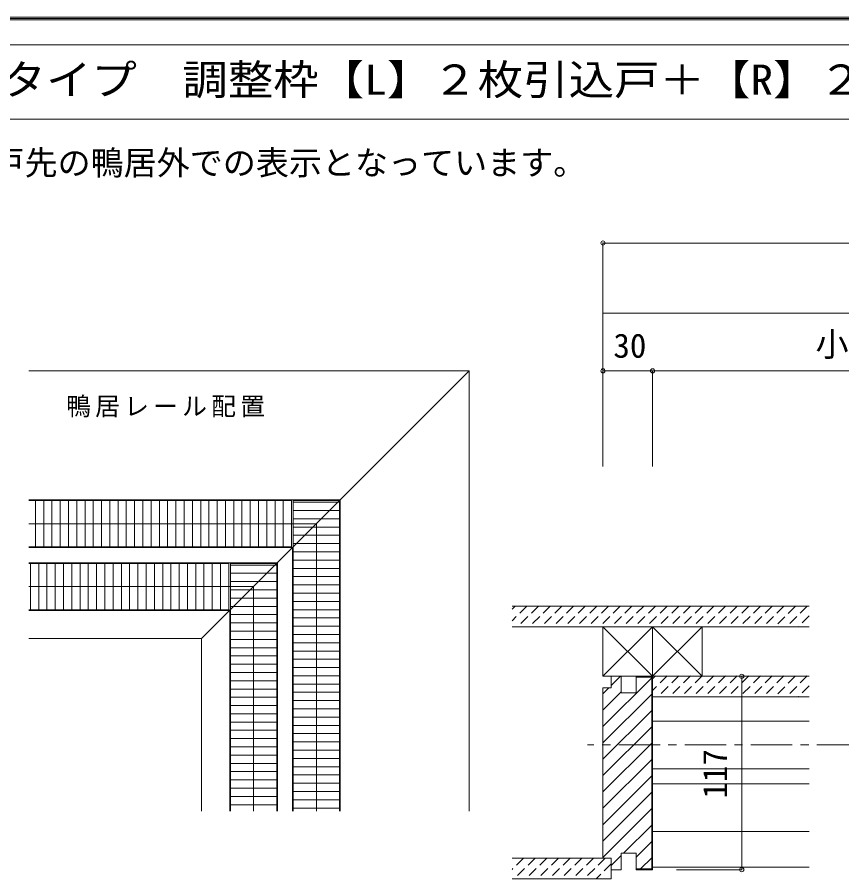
# Model space of a CAD drawing. Units: millimetres, scale not verified. Extents: x -957 to 993, y -689 to 708.
# Drawn here: x -697 to -198, y 186 to 708 of the extents above; entities that cross this region are included whole.
import ezdxf
from ezdxf.enums import TextEntityAlignment as Align

# ---------------------------------------------------------------- set-up
doc = ezdxf.new("R2010")
doc.units = ezdxf.units.MM
doc.header["$LTSCALE"] = 5
doc.header["$PDMODE"] = 32
doc.header["$PDSIZE"] = 2.5
for name, pattern in [('CHAIN1', [8, 5, -1, 1, -1]), ('DASHED1', [1.8, 1.2, -0.6]), ('DASHED2', [3, 2, -1])]:
    doc.linetypes.add(name, pattern=pattern)
for name, color, linetype, lineweight in [('0-A_文字', 7, 'Continuous', 9), ('0-B_寸法', 7, 'Continuous', 9), ('F-1_枠', 6, 'Continuous', 9)]:
    doc.layers.add(name, color=color, linetype=linetype, lineweight=lineweight)
doc.styles.add('ＭＳ ゴシック', font='')
doc.styles.get('ＭＳ ゴシック').set_extended_font_data('MS Gothic')

msp = doc.modelspace()

# ---------------------------------------------------------------- linework, layer by layer
at = {"layer": '0-B_寸法'}
for p, q in [((-936.448, 645.897), (-69.048, 645.897)), ((-423.704, 493.626), (-690.204, 493.626)), ((-585.704, 331.626), (-423.704, 493.626)), ((-423.704, 227.126), (-423.704, 493.626)), ((-501.804, 415.526), (-690.204, 415.526)), ((-531.204, 415.126), (-690.204, 415.126)), ((-686.204, 415.126), (-686.204, 387.126)), ((-681.204, 415.126), (-681.204, 387.126)), ((-676.204, 415.126), (-676.204, 387.126)), ((-671.204, 415.126), (-671.204, 387.126)), ((-666.204, 415.126), (-666.204, 387.126)), ((-661.204, 415.126), (-661.204, 387.126)), ((-656.204, 415.126), (-656.204, 387.126)), ((-651.204, 415.126), (-651.204, 387.126)), ((-646.204, 415.126), (-646.204, 387.126)), ((-641.204, 415.126), (-641.204, 387.126)), ((-636.204, 415.126), (-636.204, 387.126)), ((-631.204, 415.126), (-631.204, 387.126)), ((-626.204, 415.126), (-626.204, 387.126)), ((-621.204, 415.126), (-621.204, 387.126)), ((-616.204, 415.126), (-616.204, 387.126)), ((-611.204, 415.126), (-611.204, 387.126)), ((-606.204, 415.126), (-606.204, 387.126)), ((-601.204, 415.126), (-601.204, 387.126)), ((-596.204, 415.126), (-596.204, 387.126)), ((-591.204, 415.126), (-591.204, 387.126)), ((-586.204, 415.126), (-586.204, 387.126)), ((-581.204, 415.126), (-581.204, 387.126)), ((-576.204, 415.126), (-576.204, 387.126)), ((-571.204, 415.126), (-571.204, 387.126)), ((-566.204, 415.126), (-566.204, 387.126)), ((-561.204, 415.126), (-561.204, 387.126)), ((-556.204, 415.126), (-556.204, 387.126)), ((-551.204, 415.126), (-551.204, 387.126)), ((-546.204, 415.126), (-546.204, 387.126)), ((-541.204, 415.126), (-541.204, 387.126)), ((-536.204, 415.126), (-536.204, 387.126)), ((-531.204, 415.126), (-531.204, 387.126)), ((-530.204, 415.126), (-502.204, 415.126)), ((-530.204, 415.126), (-530.204, 227.126)), ((-530.204, 414.126), (-502.204, 414.126)), ((-502.204, 415.126), (-502.204, 227.126)), ((-501.804, 415.526), (-501.804, 227.126)), ((-530.204, 409.126), (-502.204, 409.126)), ((-530.204, 404.126), (-502.204, 404.126)), ((-516.204, 401.126), (-690.204, 401.126)), ((-530.204, 399.126), (-502.204, 399.126)), ((-516.204, 401.126), (-516.204, 227.126)), ((-530.204, 394.126), (-502.204, 394.126)), ((-531.204, 387.126), (-690.204, 387.126)), ((-530.604, 386.726), (-690.204, 386.726)), ((-597.204, 387.126), (-559.204, 387.126)), ((-530.604, 386.726), (-530.604, 227.126)), ((-530.204, 389.126), (-502.204, 389.126)), ((-502.204, 348.126), (-502.204, 386.126)), ((-530.204, 384.126), (-502.204, 384.126)), ((-539.804, 377.526), (-690.204, 377.526)), ((-569.204, 377.126), (-690.204, 377.126)), ((-689.204, 377.126), (-689.204, 349.126)), ((-684.204, 377.126), (-684.204, 349.126)), ((-679.204, 377.126), (-679.204, 349.126)), ((-674.204, 377.126), (-674.204, 349.126)), ((-669.204, 377.126), (-669.204, 349.126)), ((-664.204, 377.126), (-664.204, 349.126)), ((-659.204, 377.126), (-659.204, 349.126)), ((-654.204, 377.126), (-654.204, 349.126)), ((-649.204, 377.126), (-649.204, 349.126)), ((-644.204, 377.126), (-644.204, 349.126)), ((-639.204, 377.126), (-639.204, 349.126)), ((-634.204, 377.126), (-634.204, 349.126)), ((-629.204, 377.126), (-629.204, 349.126)), ((-624.204, 377.126), (-624.204, 349.126)), ((-619.204, 377.126), (-619.204, 349.126)), ((-614.204, 377.126), (-614.204, 349.126)), ((-609.204, 377.126), (-609.204, 349.126)), ((-604.204, 377.126), (-604.204, 349.126)), ((-599.204, 377.126), (-599.204, 349.126)), ((-594.204, 377.126), (-594.204, 349.126)), ((-589.204, 377.126), (-589.204, 349.126)), ((-584.204, 377.126), (-584.204, 349.126)), ((-579.204, 377.126), (-579.204, 349.126)), ((-574.204, 377.126), (-574.204, 349.126)), ((-569.204, 377.126), (-569.204, 349.126)), ((-568.204, 377.126), (-540.204, 377.126)), ((-568.204, 377.126), (-568.204, 227.126)), ((-568.204, 376.126), (-540.204, 376.126)), ((-540.204, 377.126), (-540.204, 227.126)), ((-539.804, 377.526), (-539.804, 227.126)), ((-530.204, 379.126), (-502.204, 379.126)), ((-568.204, 371.126), (-540.204, 371.126)), ((-530.204, 374.126), (-502.204, 374.126)), ((-568.204, 366.126), (-540.204, 366.126)), ((-530.204, 369.126), (-502.204, 369.126)), ((-554.204, 363.126), (-690.204, 363.126)), ((-568.204, 361.126), (-540.204, 361.126)), ((-554.204, 363.126), (-554.204, 227.126)), ((-530.204, 364.126), (-502.204, 364.126)), ((-568.204, 356.126), (-540.204, 356.126)), ((-530.204, 359.126), (-502.204, 359.126)), ((-568.204, 351.126), (-540.204, 351.126)), ((-530.204, 354.126), (-502.204, 354.126)), ((-397.751, 351.31), (-218.047, 351.31)), ((-569.204, 349.126), (-690.204, 349.126)), ((-568.604, 348.726), (-690.204, 348.726)), ((-635.204, 349.126), (-597.204, 349.126)), ((-568.604, 348.726), (-568.604, 227.126)), ((-568.204, 346.126), (-540.204, 346.126)), ((-540.204, 310.126), (-540.204, 348.126)), ((-530.204, 349.126), (-502.204, 349.126)), ((-530.204, 344.126), (-502.204, 344.126)), ((-568.204, 341.126), (-540.204, 341.126)), ((-530.204, 339.126), (-502.204, 339.126)), ((-568.204, 336.126), (-540.204, 336.126)), ((-530.204, 334.126), (-502.204, 334.126)), ((-397.751, 338.81), (-218.047, 338.81)), ((-342.751, 338.81), (-342.751, 308.81)), ((-342.751, 338.81), (-312.751, 308.81)), ((-312.751, 338.81), (-342.751, 308.81)), ((-282.751, 338.81), (-312.751, 308.81)), ((-312.751, 338.81), (-282.751, 308.81)), ((-282.751, 338.81), (-282.751, 308.81)), ((-585.704, 331.626), (-690.204, 331.626)), ((-585.704, 331.626), (-585.704, 227.126)), ((-568.204, 331.126), (-540.204, 331.126)), ((-530.204, 329.126), (-502.204, 329.126)), ((-568.204, 326.126), (-540.204, 326.126)), ((-530.204, 324.126), (-502.204, 324.126)), ((-568.204, 321.126), (-540.204, 321.126)), ((-530.204, 319.126), (-502.204, 319.126)), ((-568.204, 316.126), (-540.204, 316.126)), ((-530.204, 314.126), (-502.204, 314.126)), ((-568.204, 311.126), (-540.204, 311.126)), ((-530.204, 309.126), (-502.204, 309.126)), ((-313.251, 307.927), (-342.751, 278.427)), ((-337.751, 301.81), (-337.751, 308.81)), ((-331.751, 308.81), (-337.751, 308.81)), ((-332.167, 308.81), (-337.751, 303.226)), ((-331.751, 308.81), (-331.751, 298.81)), ((-322.751, 308.81), (-312.751, 308.81)), ((-322.751, 298.81), (-322.751, 308.81)), ((-322.751, 308.31), (-313.251, 308.31)), ((-313.251, 192.31), (-313.251, 308.31)), ((-312.751, 191.81), (-312.751, 308.81)), ((-312.751, 308.81), (-218.047, 308.81)), ((-258.759, 308.81), (-298.278, 308.81)), ((-258.759, 308.81), (-258.759, 191.81)), ((-568.204, 306.126), (-540.204, 306.126)), ((-530.204, 304.126), (-502.204, 304.126)), ((-568.204, 301.126), (-540.204, 301.126)), ((-530.204, 299.126), (-502.204, 299.126)), ((-337.751, 301.81), (-342.751, 301.81)), ((-342.751, 198.81), (-342.751, 301.81)), ((-339.167, 301.81), (-342.751, 298.226)), ((-331.751, 299.326), (-342.751, 288.326)), ((-313.251, 298.027), (-342.751, 268.527)), ((-322.751, 298.81), (-331.751, 298.81)), ((-568.204, 296.126), (-540.204, 296.126)), ((-530.204, 294.126), (-502.204, 294.126)), ((-312.751, 296.31), (-218.047, 296.31)), ((-568.204, 291.126), (-540.204, 291.126)), ((-530.204, 289.126), (-502.204, 289.126)), ((-313.251, 288.128), (-342.751, 258.628)), ((-568.204, 286.126), (-540.204, 286.126)), ((-530.204, 284.126), (-502.204, 284.126)), ((-218.047, 281.71), (-312.751, 281.71)), ((-568.204, 281.126), (-540.204, 281.126)), ((-530.204, 279.126), (-502.204, 279.126)), ((-313.251, 278.228), (-342.751, 248.728)), ((-568.204, 276.126), (-540.204, 276.126)), ((-568.204, 271.126), (-540.204, 271.126)), ((-530.204, 274.126), (-502.204, 274.126)), ((-568.204, 266.126), (-540.204, 266.126)), ((-530.204, 269.126), (-502.204, 269.126)), ((-313.251, 268.329), (-342.751, 238.829)), ((-568.204, 261.126), (-540.204, 261.126)), ((-530.204, 264.126), (-502.204, 264.126)), ((-568.204, 256.126), (-540.204, 256.126)), ((-530.204, 259.126), (-502.204, 259.126)), ((-313.251, 258.429), (-342.751, 228.929)), ((-568.204, 251.126), (-540.204, 251.126)), ((-530.204, 254.126), (-502.204, 254.126)), ((-218.047, 252.91), (-312.751, 252.91)), ((-568.204, 246.126), (-540.204, 246.126)), ((-530.204, 249.126), (-502.204, 249.126)), ((-313.251, 248.53), (-342.751, 219.03)), ((-568.204, 241.126), (-540.204, 241.126)), ((-530.204, 244.126), (-502.204, 244.126)), ((-218.047, 243.71), (-312.751, 243.71)), ((-568.204, 236.126), (-540.204, 236.126)), ((-530.204, 239.126), (-502.204, 239.126)), ((-313.251, 238.63), (-342.751, 209.13)), ((-568.204, 231.126), (-540.204, 231.126)), ((-530.204, 234.126), (-502.204, 234.126)), ((-530.204, 229.126), (-502.204, 229.126)), ((-313.251, 228.731), (-342.751, 199.231)), ((-342.751, 198.81), (-342.751, 214.81)), ((-313.251, 218.831), (-330.272, 201.81)), ((-218.047, 214.91), (-312.751, 214.91)), ((-313.251, 208.932), (-322.751, 199.432)), ((-397.751, 198.81), (-337.751, 198.81)), ((-337.751, 198.81), (-342.751, 198.81)), ((-331.751, 200.331), (-337.751, 194.331)), ((-337.751, 198.81), (-337.751, 191.81)), ((-337.751, 186.31), (-337.751, 198.81)), ((-331.751, 201.81), (-331.751, 191.81)), ((-322.751, 201.81), (-331.751, 201.81)), ((-322.751, 201.81), (-322.751, 191.81)), ((-313.251, 199.032), (-319.973, 192.31)), ((-312.751, 193.31), (-218.047, 193.31)), ((-331.751, 191.81), (-337.751, 191.81)), ((-322.751, 192.31), (-313.251, 192.31)), ((-322.751, 191.81), (-312.751, 191.81)), ((-258.759, 191.81), (-298.278, 191.81)), ((-397.751, 186.31), (-337.751, 186.31))]:
    msp.add_line(p, q, dxfattribs=at)
at = {"layer": '0-B_寸法', "color": 4}
for p, q in [((-342.751, 570.972), (759.249, 570.972)), ((-342.751, 528.626), (-342.751, 493.626)), ((-342.751, 528.626), (-342.751, 493.626)), ((-342.751, 435.758), (-342.751, 528.626)), ((-342.751, 493.626), (-12.751, 493.626)), ((-312.751, 493.626), (-312.751, 435.758))]:
    msp.add_line(p, q, dxfattribs=at)
at = {"layer": '0-B_寸法', "linetype": 'DASHED1'}
for p, q in [((-395.917, 351.31), (-397.751, 349.476)), ((-388.846, 351.31), (-397.751, 342.405)), ((-381.775, 351.31), (-394.275, 338.81)), ((-374.704, 351.31), (-387.204, 338.81)), ((-367.632, 351.31), (-380.132, 338.81)), ((-360.561, 351.31), (-373.061, 338.81)), ((-353.49, 351.31), (-365.99, 338.81)), ((-346.419, 351.31), (-358.919, 338.81)), ((-339.348, 351.31), (-351.848, 338.81)), ((-332.277, 351.31), (-344.777, 338.81)), ((-325.206, 351.31), (-337.706, 338.81)), ((-318.135, 351.31), (-330.635, 338.81)), ((-311.064, 351.31), (-323.564, 338.81)), ((-303.993, 351.31), (-316.493, 338.81)), ((-296.922, 351.31), (-309.422, 338.81)), ((-289.851, 351.31), (-302.351, 338.81)), ((-282.78, 351.31), (-295.28, 338.81)), ((-275.709, 351.31), (-288.209, 338.81)), ((-268.638, 351.31), (-281.138, 338.81)), ((-261.566, 351.31), (-274.066, 338.81)), ((-254.495, 351.31), (-266.995, 338.81)), ((-247.424, 351.31), (-259.924, 338.81)), ((-240.353, 351.31), (-252.853, 338.81)), ((-233.282, 351.31), (-245.782, 338.81)), ((-226.429, 351.092), (-238.711, 338.81)), ((-219.14, 351.31), (-231.64, 338.81)), ((-218.047, 345.332), (-224.569, 338.81)), ((-311.064, 309.028), (-312.751, 307.341)), ((-303.993, 309.028), (-312.751, 300.27)), ((-296.922, 309.028), (-309.422, 296.528)), ((-289.851, 309.028), (-302.351, 296.528)), ((-282.78, 309.028), (-295.28, 296.528)), ((-275.709, 309.028), (-288.209, 296.528)), ((-268.638, 309.028), (-281.138, 296.528)), ((-261.566, 309.028), (-274.066, 296.528)), ((-254.495, 309.028), (-266.995, 296.528)), ((-247.424, 309.028), (-259.924, 296.528)), ((-240.353, 309.028), (-252.853, 296.528)), ((-233.282, 309.028), (-245.782, 296.528)), ((-226.429, 308.81), (-238.711, 296.528)), ((-219.14, 309.028), (-231.64, 296.528)), ((-218.047, 303.05), (-224.569, 296.528)), ((-390.917, 198.81), (-397.751, 191.976)), ((-383.846, 198.81), (-396.346, 186.31)), ((-376.775, 198.81), (-389.275, 186.31)), ((-369.704, 198.81), (-382.204, 186.31)), ((-362.632, 198.81), (-375.132, 186.31)), ((-355.561, 198.81), (-368.061, 186.31)), ((-348.49, 198.81), (-360.99, 186.31)), ((-341.419, 198.81), (-353.919, 186.31)), ((-337.751, 195.407), (-346.848, 186.31))]:
    msp.add_line(p, q, dxfattribs=at)
at = {"layer": '0-B_寸法', "linetype": 'DASHED2'}
for p, q in [((-312.751, 252.31), (-312.751, 282.31)), ((-312.751, 214.31), (-312.751, 244.31))]:
    msp.add_line(p, q, dxfattribs=at)
at = {"layer": '0-B_寸法', "linetype": 'CHAIN1'}
msp.add_line((771.754, 267.31), (-352.197, 267.31), dxfattribs=at)
at = {"layer": '0-B_寸法'}
for points in [[(-936.448, 690.897), (-69.048, 690.897), (-69.048, 645.897)], [(-312.751, 338.81), (-312.751, 308.81), (-342.751, 308.81)]]:
    msp.add_lwpolyline(points, dxfattribs=at)
at = {"layer": '0-B_寸法', "color": 4}
msp.add_lwpolyline([(-342.751, 570.972), (-342.751, 528.626), (685.249, 528.626)], dxfattribs=at)
at = {"layer": '0-B_寸法'}
for p in [(-342.751, 570.972), (-342.751, 493.626), (-312.751, 493.626), (-258.759, 308.81), (-258.759, 191.81)]:
    msp.add_point(p, dxfattribs=at)
at = {"layer": 'F-1_枠'}
for p, q in [((-957.218, 707.602), (992.782, 707.602)), ((-957.218, 706.769), (992.782, 706.769)), ((-957.218, 705.935), (992.782, 705.935))]:
    msp.add_line(p, q, dxfattribs=at)

# ---------------------------------------------------------------- texts
at = {"layer": '0-A_文字', "style": 'ＭＳ ゴシック'}
msp.add_text('※枠外巾寸法は竪枠から戸先の鴨居外での表示となっています。', height=14.66, dxfattribs=at).set_placement((-932.755, 607.806), align=Align.BOTTOM_LEFT)
at = {"layer": '0-B_寸法', "style": 'ＭＳ ゴシック', "width": 1.1}
msp.add_text('Ｌ字開口\u3000レールタイプ\u3000調整枠【L】２枚引込戸＋【R】２枚引込戸', height=18.33, dxfattribs=at).set_placement((-927.321, 655.158), align=Align.BOTTOM_LEFT)
at = {"layer": '0-B_寸法', "style": 'ＭＳ ゴシック'}
for s, p in [('小壁Ｗ＝780', (-214.133, 498.026)), ('30', (-336.452, 497.155))]:
    msp.add_text(s, height=14.66, dxfattribs=at).set_placement(p, align=Align.BOTTOM_LEFT)
msp.add_text('117', height=14.66, rotation=90, dxfattribs=at).set_placement((-263.271, 234.837), align=Align.BOTTOM_LEFT)
at = {"layer": '0-B_寸法', "insert": (-667.627, 465.524), "char_height": 11, "attachment_point": 7, "style": 'ＭＳ ゴシック'}
msp.add_mtext('\\T1.17;鴨居レール配置', dxfattribs=at)

doc.saveas('drawing.dxf')
